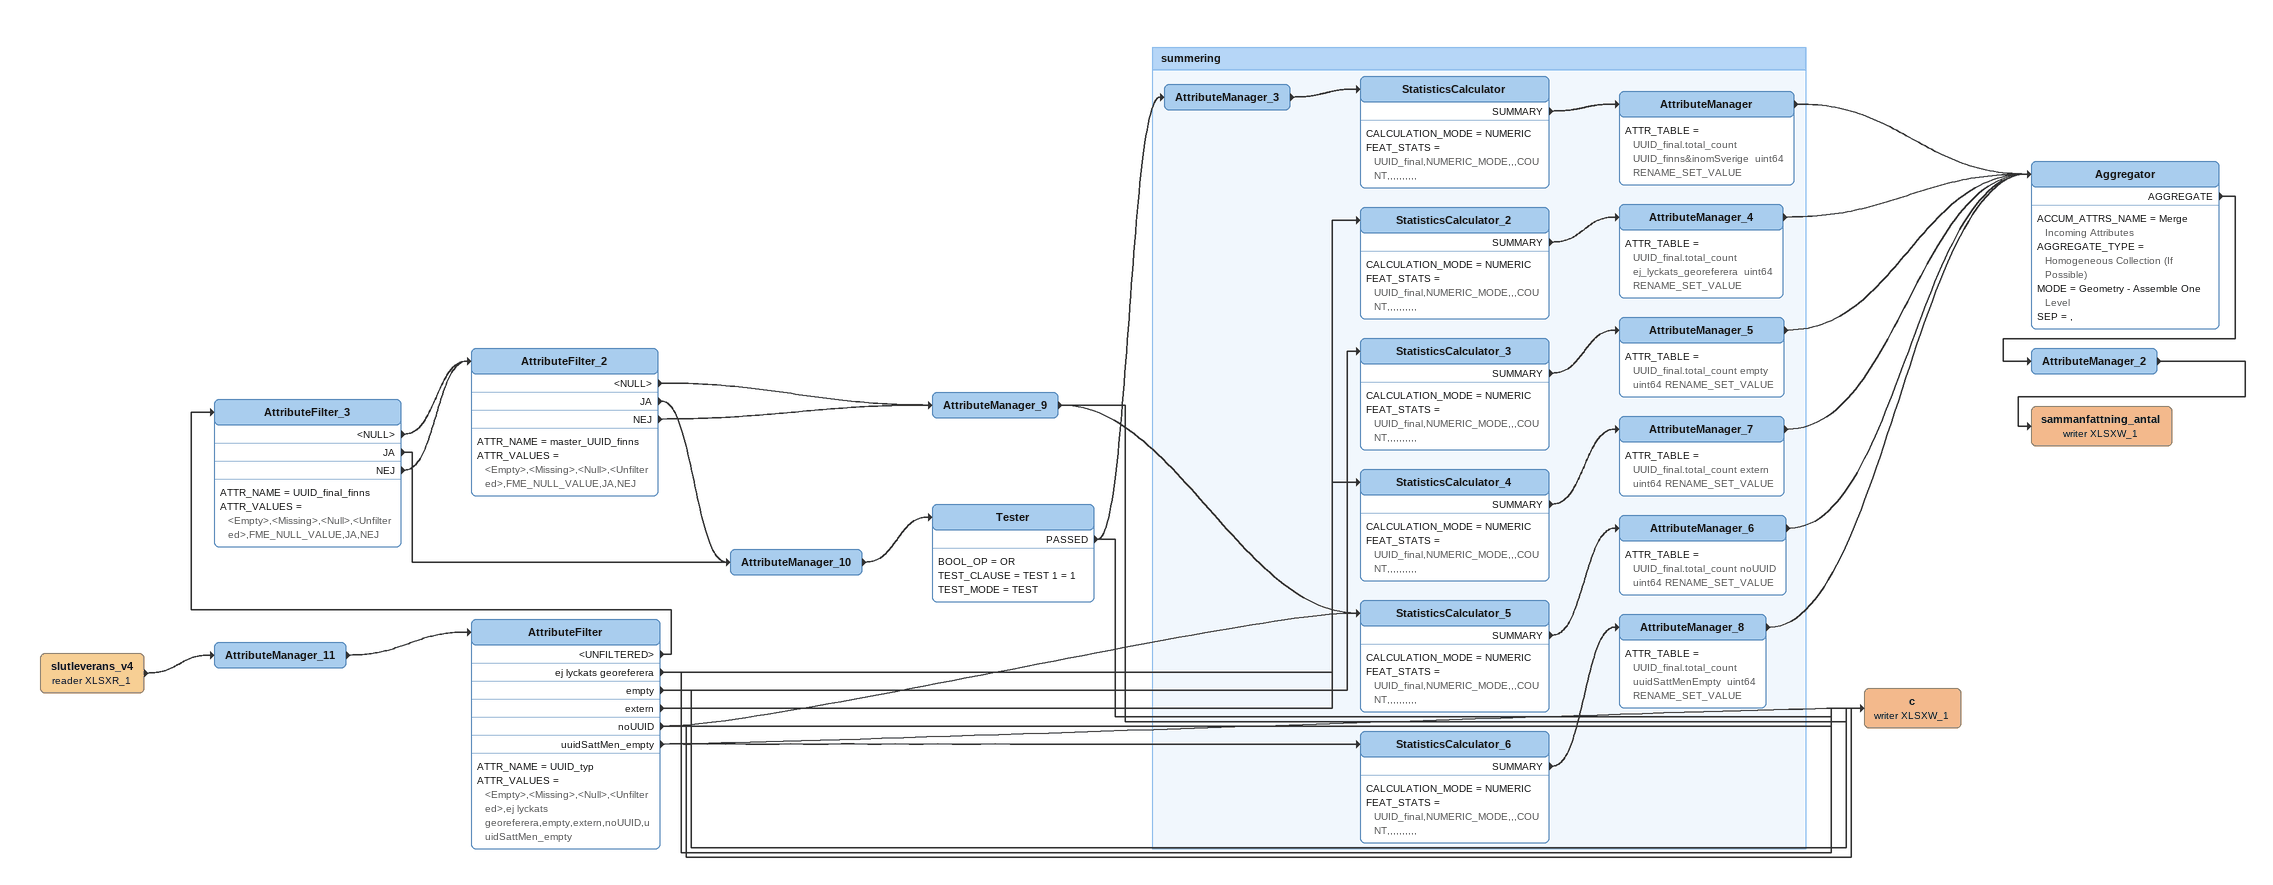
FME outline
slutleverans_v4 (reader XLSXR_1)
    -> AttributeManager_11
AttributeManager_11
    -> AttributeFilter
AttributeFilter
    ATTR_NAME = UUID_typ
    ATTR_VALUES = <Empty>,<Missing>,<Null>,<Unfiltered>,ej lyckats georeferera,empty,extern,noUUID,uuidSattMen_empty
    <UNFILTERED> -> AttributeFilter_3
    ej lyckats georeferera -> StatisticsCalculator_2
    ej lyckats georeferera -> c (writer XLSXW_1)
    empty -> StatisticsCalculator_3
    empty -> c (writer XLSXW_1)
    extern -> StatisticsCalculator_4
    extern -> c (writer XLSXW_1)
    noUUID -> StatisticsCalculator_5
    noUUID -> c (writer XLSXW_1)
    uuidSattMen_empty -> StatisticsCalculator_6
    uuidSattMen_empty -> c (writer XLSXW_1)
AttributeFilter_3
    ATTR_NAME = UUID_final_finns
    ATTR_VALUES = <Empty>,<Missing>,<Null>,<Unfiltered>,FME_NULL_VALUE,JA,NEJ
    <NULL> -> AttributeFilter_2
    JA -> AttributeManager_10
    NEJ -> AttributeFilter_2
AttributeFilter_2
    ATTR_NAME = master_UUID_finns
    ATTR_VALUES = <Empty>,<Missing>,<Null>,<Unfiltered>,FME_NULL_VALUE,JA,NEJ
    <NULL> -> AttributeManager_9
    JA -> AttributeManager_10
    NEJ -> AttributeManager_9
AttributeManager_9
    -> StatisticsCalculator_5
    -> c (writer XLSXW_1)
AttributeManager_10
    -> Tester
Tester
    BOOL_OP = OR
    TEST_CLAUSE = TEST 1 = 1
    TEST_MODE = TEST
    PASSED -> c (writer XLSXW_1)
    PASSED -> AttributeManager_3
c (writer XLSXW_1)
Aggregator
    ACCUM_ATTRS_NAME = Merge Incoming Attributes
    AGGREGATE_TYPE = Homogeneous Collection (If Possible)
    MODE = Geometry - Assemble One Level
    SEP = ,
    AGGREGATE -> AttributeManager_2
AttributeManager_2
    -> sammanfattning_antal (writer XLSXW_1)
sammanfattning_antal (writer XLSXW_1)

Bookmark: summering
StatisticsCalculator_2
    CALCULATION_MODE = NUMERIC
    FEAT_STATS = UUID_final,NUMERIC_MODE,,,COUNT,,,,,,,,,,
    SUMMARY -> AttributeManager_4
AttributeManager_4
    ATTR_TABLE = UUID_final.total_count ej_lyckats_georeferera  uint64 RENAME_SET_VALUE
    -> Aggregator
StatisticsCalculator_3
    CALCULATION_MODE = NUMERIC
    FEAT_STATS = UUID_final,NUMERIC_MODE,,,COUNT,,,,,,,,,,
    SUMMARY -> AttributeManager_5
AttributeManager_5
    ATTR_TABLE = UUID_final.total_count empty  uint64 RENAME_SET_VALUE
    -> Aggregator
StatisticsCalculator_4
    CALCULATION_MODE = NUMERIC
    FEAT_STATS = UUID_final,NUMERIC_MODE,,,COUNT,,,,,,,,,,
    SUMMARY -> AttributeManager_7
AttributeManager_7
    ATTR_TABLE = UUID_final.total_count extern  uint64 RENAME_SET_VALUE
    -> Aggregator
StatisticsCalculator_5
    CALCULATION_MODE = NUMERIC
    FEAT_STATS = UUID_final,NUMERIC_MODE,,,COUNT,,,,,,,,,,
    SUMMARY -> AttributeManager_6
AttributeManager_6
    ATTR_TABLE = UUID_final.total_count noUUID  uint64 RENAME_SET_VALUE
    -> Aggregator
AttributeManager_3
    -> StatisticsCalculator
StatisticsCalculator
    CALCULATION_MODE = NUMERIC
    FEAT_STATS = UUID_final,NUMERIC_MODE,,,COUNT,,,,,,,,,,
    SUMMARY -> AttributeManager
AttributeManager
    ATTR_TABLE = UUID_final.total_count UUID_finns&inomSverige  uint64 RENAME_SET_VALUE
    -> Aggregator
StatisticsCalculator_6
    CALCULATION_MODE = NUMERIC
    FEAT_STATS = UUID_final,NUMERIC_MODE,,,COUNT,,,,,,,,,,
    SUMMARY -> AttributeManager_8
AttributeManager_8
    ATTR_TABLE = UUID_final.total_count uuidSattMenEmpty  uint64 RENAME_SET_VALUE
    -> Aggregator
